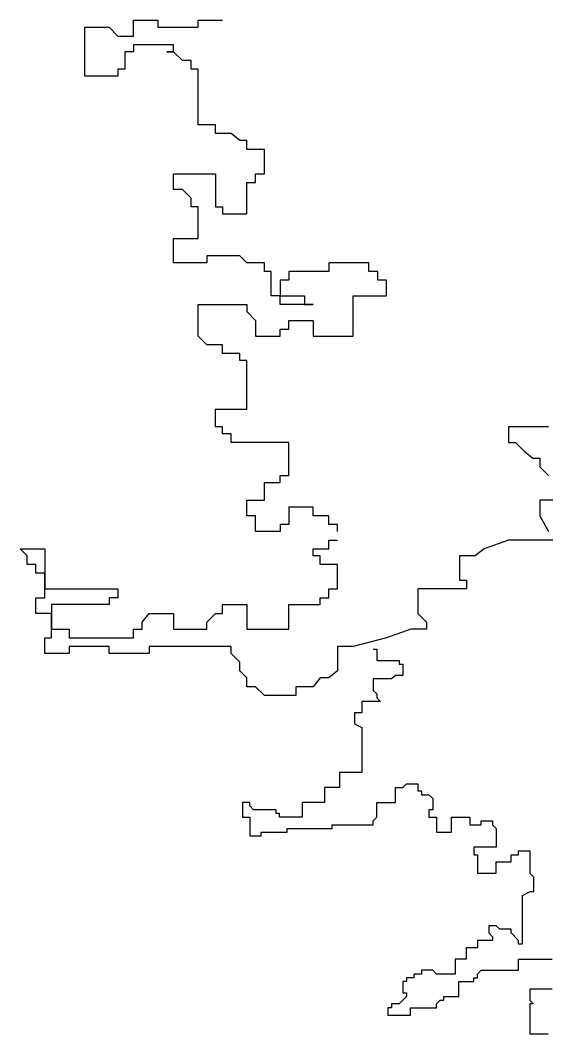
# Model space of a CAD drawing. Header units: millimetres. Extents: x 959 to 1071, y -109 to -6.
# Drawn here: x 1026.155 to 1026.989, y -77.135 to -75.53 of the extents above; entities that cross this region are included whole.
import ezdxf

# ---------------------------------------------------------------- set-up
doc = ezdxf.new("R2010")
doc.units = ezdxf.units.MM
doc.layers.add('muebless', color=90, linetype='Continuous')

# ---------------------------------------------------------------- blocks, each defined once
blk = doc.blocks.new('Arbfron2')
for points in [[(-1.2477, 2.5109), (-1.2477, 2.5219), (-1.2615, 2.5219), (-1.2615, 2.5357), (-1.2863, 2.5357), (-1.2863, 2.5495), (-1.325, 2.5495), (-1.325, 2.5219), (-1.3388, 2.5219), (-1.3388, 2.5109), (-1.3774, 2.5109), (-1.3774, 2.5357), (-1.3912, 2.5357), (-1.3912, 2.5606), (-1.3636, 2.5606), (-1.3636, 2.5882), (-1.3388, 2.5882), (-1.3388, 2.5993), (-1.325, 2.5993), (-1.325, 2.6517), (-1.4161, 2.6517), (-1.4161, 2.6656), (-1.4299, 2.6656), (-1.4299, 2.6766), (-1.4409, 2.6766), (-1.4409, 2.7042), (-1.3912, 2.7042), (-1.3912, 2.7816), (-1.4023, 2.7816), (-1.4023, 2.7926), (-1.4299, 2.7926), (-1.4299, 2.8064), (-1.4547, 2.8064), (-1.4685, 2.8202), (-1.4685, 2.87), (-1.3912, 2.87), (-1.3912, 2.8589), (-1.3774, 2.8451), (-1.3774, 2.8202), (-1.3388, 2.8202), (-1.3388, 2.8313), (-1.325, 2.8313), (-1.325, 2.8451), (-1.2863, 2.8451), (-1.2863, 2.8202), (-1.2229, 2.8202), (-1.2229, 2.8838), (-1.1704, 2.8838), (-1.1704, 2.9086), (-1.1842, 2.9086), (-1.1842, 2.9224), (-1.198, 2.9224), (-1.198, 2.9363), (-1.2615, 2.9363), (-1.2615, 2.9224), (-1.325, 2.9224), (-1.325, 2.9086), (-1.3388, 2.9086), (-1.3388, 2.8838), (-1.3001, 2.8838), (-1.3001, 2.87), (-1.2863, 2.87), (-1.3388, 2.87), (-1.3388, 2.8838), (-1.3526, 2.8838), (-1.3526, 2.9224), (-1.3636, 2.9224), (-1.3636, 2.9363), (-1.3912, 2.9363), (-1.4023, 2.9473), (-1.4547, 2.9473), (-1.4547, 2.9363), (-1.5072, 2.9363), (-1.5072, 2.9749), (-1.4685, 2.9749), (-1.4685, 3.0246), (-1.4796, 3.0246), (-1.4796, 3.0385), (-1.4934, 3.0523), (-1.5072, 3.0523), (-1.5072, 3.0771), (-1.4409, 3.0771), (-1.4409, 3.0246), (-1.4299, 3.0246), (-1.4299, 3.0136), (-1.3912, 3.0136), (-1.3912, 3.0633), (-1.3774, 3.0633), (-1.3774, 3.0771), (-1.3636, 3.0771), (-1.3636, 3.1158), (-1.3912, 3.1158), (-1.3912, 3.1296), (-1.4023, 3.1296), (-1.4161, 3.1407), (-1.4409, 3.1407), (-1.4409, 3.1545), (-1.4685, 3.1545), (-1.4685, 3.2429), (-1.4796, 3.2429), (-1.4796, 3.2567), (-1.4934, 3.2567), (-1.5072, 3.2705), (-1.5182, 3.2705), (-1.5072, 3.2705), (-1.5072, 3.2815), (-1.5707, 3.2815), (-1.5707, 3.2705), (-1.5845, 3.2705), (-1.5845, 3.2429), (-1.5955, 3.2429), (-1.5955, 3.2318), (-1.648, 3.2318), (-1.648, 3.3092), (-1.6093, 3.3092), (-1.5955, 3.2953), (-1.5707, 3.2953), (-1.5707, 3.3202), (-1.532, 3.3202), (-1.532, 3.3092), (-1.4685, 3.3092), (-1.4685, 3.3202), (-1.4299, 3.3202)], [(-0.9137, 2.6766), (-0.9772, 2.6766), (-0.9772, 2.6517), (-0.9661, 2.6517), (-0.9523, 2.6379), (-0.9385, 2.6269), (-0.9275, 2.6269), (-0.9275, 2.6131), (-0.9137, 2.5993)], [(-0.8502, 2.5606), (-0.9275, 2.5606), (-0.9275, 2.5357), (-0.9137, 2.5109)], [(-0.8888, 2.4971), (-0.9772, 2.4971), (-1.0158, 2.4833), (-1.0296, 2.4722), (-1.0545, 2.4722), (-1.0545, 2.4335), (-1.0434, 2.4335), (-1.0434, 2.4197), (-1.1207, 2.4197), (-1.1207, 2.381), (-1.1069, 2.3672), (-1.1069, 2.3562), (-1.1318, 2.3562), (-1.1704, 2.3424), (-1.2229, 2.3286), (-1.2477, 2.3286), (-1.2477, 2.2899), (-1.2615, 2.2788), (-1.2753, 2.2788), (-1.2863, 2.265), (-1.3139, 2.265), (-1.3139, 2.2512), (-1.3636, 2.2512), (-1.3774, 2.265), (-1.3912, 2.265), (-1.3912, 2.2788), (-1.4023, 2.2899), (-1.4023, 2.3037), (-1.4161, 2.3175), (-1.4161, 2.3286), (-1.5458, 2.3286), (-1.5458, 2.3175), (-1.6093, 2.3175), (-1.6093, 2.3286), (-1.6728, 2.3286), (-1.6728, 2.3175), (-1.7114, 2.3175), (-1.7114, 2.3424), (-1.7004, 2.3424), (-1.7004, 2.381), (-1.7252, 2.381), (-1.7252, 2.4059), (-1.7114, 2.4059), (-1.7114, 2.4446), (-1.7252, 2.4446), (-1.7252, 2.4584), (-1.7391, 2.4584), (-1.7391, 2.4722), (-1.7501, 2.4833), (-1.7114, 2.4833), (-1.7114, 2.4197), (-1.5955, 2.4197), (-1.5955, 2.4059), (-1.6093, 2.4059), (-1.6093, 2.3949), (-1.7004, 2.3949), (-1.7004, 2.3562), (-1.6728, 2.3562), (-1.6728, 2.3424), (-1.5707, 2.3424), (-1.5707, 2.3562), (-1.5569, 2.3562), (-1.5569, 2.3672), (-1.5458, 2.381), (-1.5072, 2.381), (-1.5072, 2.3562), (-1.4547, 2.3562), (-1.4547, 2.3672), (-1.4409, 2.381), (-1.4299, 2.381), (-1.4299, 2.3949), (-1.3912, 2.3949), (-1.3912, 2.3562), (-1.325, 2.3562), (-1.325, 2.3949), (-1.2753, 2.3949), (-1.2753, 2.4059), (-1.2615, 2.4059), (-1.2615, 2.4197), (-1.2477, 2.4197), (-1.2477, 2.4584), (-1.2753, 2.4584), (-1.2753, 2.4722), (-1.2863, 2.4722), (-1.2863, 2.4833), (-1.2615, 2.4833), (-1.2615, 2.4971), (-1.2477, 2.4971)], [(-1.1916, 2.3242), (-1.1855, 2.3242), (-1.1855, 2.3066), (-1.1504, 2.3066), (-1.1504, 2.3009), (-1.1443, 2.3009), (-1.1443, 2.2829), (-1.1561, 2.2829), (-1.1623, 2.2772), (-1.1916, 2.2772), (-1.1916, 2.2592), (-1.1855, 2.2535), (-1.1855, 2.2474), (-1.1798, 2.2417), (-1.2092, 2.2417), (-1.2092, 2.2237), (-1.221, 2.2237), (-1.221, 2.2061), (-1.2092, 2.2004), (-1.2092, 2.1293), (-1.2447, 2.1293), (-1.2447, 2.1056), (-1.2684, 2.1056), (-1.2684, 2.0819), (-1.3039, 2.0819), (-1.3039, 2.0582), (-1.3394, 2.0582), (-1.3394, 2.0644), (-1.3451, 2.0644), (-1.3451, 2.0701), (-1.3807, 2.0701), (-1.3868, 2.0762), (-1.3868, 2.0819), (-1.3982, 2.0819), (-1.3982, 2.0582), (-1.3868, 2.0582), (-1.3868, 2.0288), (-1.3688, 2.0288), (-1.3688, 2.0345), (-1.3276, 2.0345), (-1.3276, 2.0407), (-1.2565, 2.0407), (-1.2565, 2.0464), (-1.1916, 2.0464), (-1.1916, 2.0525), (-1.1855, 2.0582), (-1.1855, 2.0819), (-1.1561, 2.0819), (-1.1561, 2.1056), (-1.1443, 2.1056), (-1.1386, 2.1113), (-1.1206, 2.1113), (-1.1206, 2.0999), (-1.1149, 2.0999), (-1.1149, 2.0938), (-1.1031, 2.0938), (-1.0969, 2.0881), (-1.0969, 2.0701), (-1.1031, 2.0701), (-1.1031, 2.0582), (-1.0912, 2.0582), (-1.0912, 2.0345), (-1.0675, 2.0345), (-1.0675, 2.0582), (-1.0382, 2.0582), (-1.0382, 2.0464), (-1.0202, 2.0464), (-1.0202, 2.0525), (-1.0026, 2.0525), (-1.0026, 2.0464), (-0.9965, 2.0407), (-0.9965, 2.0108), (-1.032, 2.0108), (-1.032, 1.999), (-1.0263, 1.999), (-1.0263, 1.9696), (-0.9965, 1.9696), (-0.9965, 1.9876), (-0.9728, 1.9876), (-0.9728, 1.999), (-0.961, 1.999), (-0.961, 2.0051), (-0.9434, 2.0051), (-0.9434, 1.9696), (-0.9377, 1.9639), (-0.9377, 1.9402), (-0.9434, 1.9402), (-0.9553, 1.934), (-0.9553, 1.8572), (-0.961, 1.8572), (-0.961, 1.8634), (-0.9728, 1.8753)], [(-0.9728, 1.8753), (-0.9728, 1.8809), (-0.9908, 1.8809), (-0.9965, 1.8866), (-1.0083, 1.8866), (-1.0083, 1.8753), (-1.0026, 1.8691), (-1.0026, 1.8634), (-1.0263, 1.8634), (-1.0263, 1.8516), (-1.0439, 1.8516), (-1.0439, 1.8335), (-1.0614, 1.8335), (-1.0614, 1.8098), (-1.0912, 1.8098), (-1.0969, 1.816), (-1.1149, 1.816), (-1.1149, 1.8098), (-1.1268, 1.8098), (-1.1268, 1.8042), (-1.1386, 1.8042), (-1.1386, 1.798), (-1.1443, 1.798), (-1.1443, 1.7804), (-1.1386, 1.7804), (-1.1386, 1.7743), (-1.1443, 1.7686), (-1.1504, 1.7629), (-1.1623, 1.7629), (-1.1623, 1.7567), (-1.168, 1.7567), (-1.168, 1.7449), (-1.1324, 1.7449), (-1.1324, 1.7567), (-1.0912, 1.7567), (-1.0912, 1.7629), (-1.0851, 1.7686), (-1.0794, 1.7686), (-1.0794, 1.7743), (-1.0557, 1.7743), (-1.0557, 1.798), (-1.032, 1.798), (-1.032, 1.8042), (-1.0263, 1.8042), (-1.0263, 1.8098), (-1.0202, 1.816), (-0.961, 1.816), (-0.961, 1.8335), (-0.9079, 1.8335)], [(-0.9079, 1.7861), (-0.9434, 1.7861), (-0.9434, 1.7686), (-0.9377, 1.7629), (-0.9434, 1.7629), (-0.9434, 1.7155), (-0.9141, 1.7155)]]:
    blk.add_lwpolyline(points)

msp = doc.modelspace()

# ---------------------------------------------------------------- block references
at = {"layer": 'muebless'}
msp.add_blockref('Arbfron2', (1027.9052, -78.8504), dxfattribs=at)

doc.saveas('drawing.dxf')
